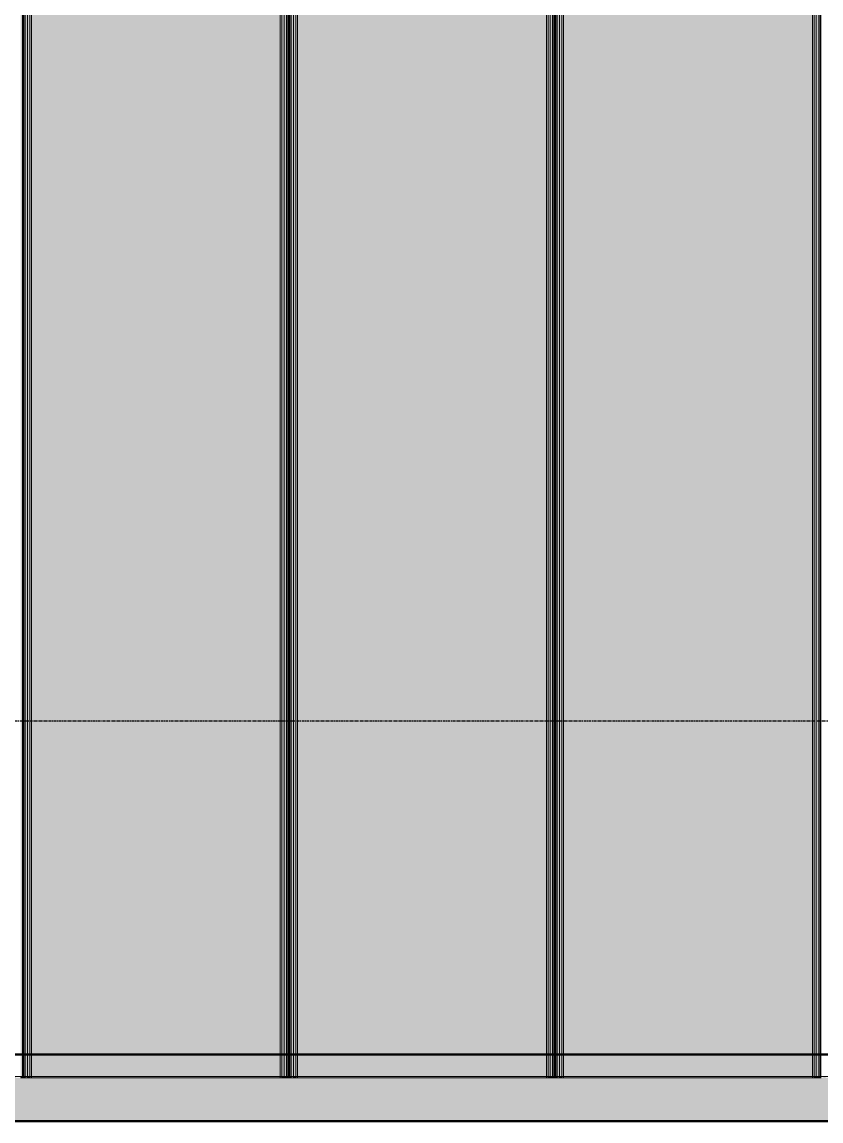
# Model space of a CAD drawing. Header units: inches. Extents: x -4126 to 627, y 9773 to 12338.
# Drawn here: x -3439.2 to -3295.4, y 11775.2 to 11973.1 of the extents above; entities that cross this region are included whole.
import ezdxf

# ---------------------------------------------------------------- set-up
doc = ezdxf.new("R2010")
doc.units = ezdxf.units.IN
doc.header["$MEASUREMENT"] = 0
doc.linetypes.add('Grid Line 1_2_', pattern=[0.8749999999999999, 0.4999999999999999, -0.125, 0.125, -0.125])
for name, color, linetype, lineweight in [('A-WALL', 113, 'Continuous', 13), ('S-BEAM', 12, 'Continuous', 9), ('S-FNDN', 32, 'Continuous', 13), ('S-GRID', 1, 'Continuous', 9)]:
    doc.layers.add(name, color=color, linetype=linetype, lineweight=lineweight)

# ---------------------------------------------------------------- blocks, each defined once
blk = doc.blocks.new('034100 - Precast Structural Concrete - Solid Plank - 12_-V12-FRAMING PLAN - 1ST FLOOR')
at = {"layer": 'S-BEAM', "transparency": 33554483}
h = blk.add_hatch(color=256, dxfattribs=at)
h.paths.add_polyline_path([(297.9999999999956, 23.5242561927883), (297.9999999999956, 23.89961165502177), (293.9999999999957, 23.89961165502177), (293.9999999999957, 23.5242561927883)], flags=0)
h.paths.add_polyline_path([(3.999999999994486, 23.8996116550233), (0.1249999999968168, 23.89961165502347), (0.1249999999968168, 23.52425619279), (3.999999999994486, 23.52425619278983)], flags=0)
for points in [[(293.9999999999957, 23.5242561927883), (293.9999999999957, 23.89961165502177), (3.999999999994486, 23.8996116550233), (3.999999999994486, 23.52425619278983), (136.0959149829525, 23.52425619278915)], [(293.9999999999957, 23.89961165502177), (293.9999999999957, 23.94094488188517), (136.0959149829525, 23.89961165502262)], [(298.1999999999259, 23.89961165502177), (297.9999999999956, 23.89961165502177), (297.9999999999956, 23.5242561927883), (298.1999999999259, 23.5242561927883)]]:
    blk.add_hatch(color=256, dxfattribs=at).paths.add_polyline_path(points, flags=0)
at = {"layer": 'S-BEAM'}
for p, q in [((4.000000000002581, 23.94094488189053), (294.0000000000089, 23.94094488189053)), ((4.000000000002522, 23.89961165502816), (294.0000000000089, 23.89961165502788)), ((294.0000000000089, 23.94094488189053), (298.0000000000105, 23.94094488189053)), ((294.0000000000089, 23.89961165502788), (298.0000000000105, 23.89961165502787)), ((298.0000000000105, 23.94094488189053), (298.1999999999363, 23.94094488189053)), ((298.0000000000105, 23.89961165502787), (298.1999999999363, 23.89961165502787)), ((298.1999999999363, 23.89961165502787), (298.1999999999363, 23.94094488189053)), ((298.1999999999363, 23.52425619279272), (298.1999999999363, 23.89961165502787)), ((298.1999999999363, 23.89961165502623), (298.1999999999363, 23.76377952756019))]:
    blk.add_line(p, q, dxfattribs=at)
blk = doc.blocks.new('034100 - Precast Structural Concrete - Solid Plank - 12_-V13-FRAMING PLAN - 1ST FLOOR')
at = {"layer": 'S-BEAM', "transparency": 33554483}
h = blk.add_hatch(color=256, dxfattribs=at)
h.paths.add_polyline_path([(297.9999999999944, 23.52425619278881), (297.9999999999944, 23.89961165502228), (293.9999999999945, 23.89961165502228), (293.9999999999945, 23.52425619278881)], flags=0)
h.paths.add_polyline_path([(3.999999999993292, 23.89961165502381), (0.124999999995623, 23.89961165502399), (0.124999999995623, 23.52425619279051), (3.999999999993292, 23.52425619279034)], flags=0)
for points in [[(293.9999999999945, 23.52425619278881), (293.9999999999945, 23.89961165502228), (3.999999999993292, 23.89961165502381), (3.999999999993292, 23.52425619279034), (136.0959149829513, 23.52425619278966)], [(293.9999999999945, 23.89961165502228), (293.9999999999945, 23.940944881885), (136.0959149829513, 23.89961165502313)], [(298.1999999999247, 23.89961165502228), (297.9999999999944, 23.89961165502228), (297.9999999999944, 23.52425619278881), (298.1999999999247, 23.52425619278881)], [(293.9999999999945, 23.09448818897232), (3.999999999993292, 23.09448818897385), (3.999999999993292, 22.7007874015739), (293.9999999999945, 22.70078740157237)], [(297.9999999999944, 23.09448818897232), (293.9999999999945, 23.09448818897232), (293.9999999999945, 22.70078740157237), (297.9999999999944, 22.70078740157237)], [(298.1999999999248, 23.52425619278881), (297.9999999999944, 23.52425619278881), (297.9999999999944, 23.09448818897232), (298.1999999999248, 23.09448818897232)], [(298.1999999999248, 23.09448818897232), (297.9999999999944, 23.09448818897232), (297.9999999999944, 22.70078740157237), (298.1999999999248, 22.70078740157237)], [(293.9999999999943, -22.70078740157851), (3.999999999993122, -22.70078740157697), (3.999999999993122, -23.09448818898357), (293.9999999999943, -23.09448818898511)], [(293.9999999999943, -23.89961165503524), (293.9999999999943, -23.52425619279904), (3.999999999993122, -23.52425619279751), (3.999999999993122, -23.89961165503371), (136.0959149829511, -23.89961165503439)], [(297.9999999999943, -22.70078740157851), (293.9999999999943, -22.70078740157851), (293.9999999999943, -23.09448818898511), (297.9999999999943, -23.09448818898511)], [(298.1999999999247, -23.09448818898511), (298.1999999999247, -22.70078740157851), (297.9999999999943, -22.70078740157851), (297.9999999999943, -23.09448818898511)], [(298.1999999999247, -23.52425619279904), (297.9999999999943, -23.52425619279904), (297.9999999999943, -23.89961165503524), (298.1999999999247, -23.89961165503524)], [(293.9999999999943, -23.94094488189642), (293.9999999999943, -23.89961165503524), (136.0959149829511, -23.94094488189557)]]:
    blk.add_hatch(color=256, dxfattribs=at).paths.add_polyline_path(points, flags=0)
h = blk.add_hatch(color=256, dxfattribs=at)
h.paths.add_polyline_path([(293.9999999999943, -23.52425619279904), (293.9999999999943, -23.09448818898511), (3.999999999993122, -23.09448818898357), (3.999999999993122, -23.52425619279751), (136.0959149829511, -23.52425619279819)], flags=0)
h.paths.add_polyline_path([(293.9999999999945, 23.09448818897232), (293.9999999999945, 23.52425619278881), (3.999999999993292, 23.52425619279034), (3.999999999993292, 23.09448818897385), (136.0959149829513, 23.09448818897317)], flags=0)
h.paths.add_polyline_path([(293.9999999999945, 22.70078740157237), (3.999999999993292, 22.7007874015739), (3.999999999993122, -22.70078740157697), (293.9999999999943, -22.70078740157851)], flags=0)
h = blk.add_hatch(color=256, dxfattribs=at)
h.paths.add_polyline_path([(297.9999999999943, -22.70078740157851), (297.9999999999944, 22.70078740157237), (293.9999999999945, 22.70078740157237), (293.9999999999943, -22.70078740157851)], flags=0)
h.paths.add_polyline_path([(297.9999999999943, -23.09448818898511), (293.9999999999943, -23.09448818898511), (293.9999999999943, -23.52425619279904), (297.9999999999943, -23.52425619279904)], flags=0)
h.paths.add_polyline_path([(297.9999999999944, 23.52425619278881), (293.9999999999945, 23.52425619278881), (293.9999999999945, 23.09448818897232), (297.9999999999944, 23.09448818897232)], flags=0)
h = blk.add_hatch(color=256, dxfattribs=at)
h.paths.add_polyline_path([(297.9999999999943, -23.89961165503524), (297.9999999999943, -23.52425619279904), (293.9999999999943, -23.52425619279904), (293.9999999999943, -23.89961165503524)], flags=0)
h.paths.add_polyline_path([(3.999999999993122, -23.52425619279751), (0.1249999999954525, -23.52425619279733), (0.1249999999954525, -23.89961165503354), (3.999999999993122, -23.89961165503371)], flags=0)
at = {"layer": 'S-BEAM'}
for p, q in [((4.000000000002267, 23.94094488189053), (294.0000000000092, 23.94094488189053)), ((4.000000000002208, 23.89961165502816), (294.0000000000092, 23.89961165502788)), ((4.00000000000225, 23.76377952756019), (294.0000000000092, 23.76377952756019)), ((4.00000000000225, 23.76377952755978), (294.0000000000092, 23.76377952756018)), ((294.0000000000092, 23.94094488189053), (298.0000000000111, 23.94094488189053)), ((294.0000000000092, 23.89961165502788), (298.0000000000111, 23.89961165502787)), ((294.0000000000092, 23.76377952756019), (298.0000000000111, 23.76377952756019)), ((294.0000000000092, 23.76377952756018), (298.0000000000111, 23.76377952756019)), ((298.0000000000111, 23.94094488189053), (298.1999999999363, 23.94094488189053)), ((298.0000000000111, 23.89961165502787), (298.1999999999363, 23.89961165502787)), ((298.0000000000111, 23.76377952756019), (298.1999999999363, 23.76377952756019)), ((298.0000000000111, 23.76377952756019), (298.1999999999363, 23.76377952756019)), ((298.1999999999363, 23.89961165502787), (298.1999999999363, 23.94094488189053)), ((298.1999999999363, 23.52425619279272), (298.1999999999363, 23.89961165502787)), ((298.1999999999363, 23.89961165502623), (298.1999999999363, 23.76377952756019)), ((298.1999999999363, 23.76377952756019), (298.1999999999363, 23.52425619279277)), ((4.000000000002225, 23.52425619279437), (294.0000000000092, 23.52425619279274)), ((4.000000000002308, 23.0944881889779), (294.0000000000092, 23.0944881889779)), ((4.000000000002308, 23.09448818897663), (294.0000000000092, 23.09448818897788)), ((4.000000000002308, 22.70078740157798), (294.0000000000092, 22.70078740157632)), ((4.000000000002308, 22.4015748031509), (294.0000000000092, 22.4015748031509)), ((294.0000000000092, 23.52425619279274), (298.1999999999363, 23.52425619279272)), ((294.0000000000092, 23.0944881889779), (298.0000000000111, 23.0944881889779)), ((294.0000000000092, 23.09448818897788), (298.0000000000111, 23.0944881889779)), ((294.0000000000092, 22.70078740157632), (298.0000000000111, 22.7007874015763)), ((294.0000000000092, 22.4015748031509), (298.0000000000111, 22.4015748031509)), ((298.0000000000111, 23.0944881889779), (298.1999999999363, 23.0944881889779)), ((298.0000000000111, 23.0944881889779), (298.1999999999363, 23.0944881889779)), ((298.0000000000111, 22.7007874015763), (298.1999999999363, 22.7007874015763)), ((298.0000000000111, 22.4015748031509), (298.1999999999363, 22.4015748031509)), ((298.1999999999363, -23.52425619279333), (298.1999999999363, 23.52425619279272)), ((298.1999999999363, 23.52425619279277), (298.1999999999364, 22.7007874015763)), ((298.1999999999364, 22.7007874015763), (298.1999999999364, 23.0944881889779)), ((298.1999999999364, 23.0944881889779), (298.1999999999364, 22.70078740157633)), ((298.1999999999364, 22.70078740157633), (298.1999999999364, 22.4015748031509)), ((298.1999999999364, 22.4015748031509), (298.1999999999364, -22.4015748031509)), ((4.000000000002292, -22.40157480314963), (294.0000000000087, -22.40157480315088)), ((4.000000000002308, -22.7007874015757), (294.0000000000087, -22.7007874015761)), ((4.000000000002292, -23.09448818897777), (294.0000000000087, -23.09448818897777)), ((4.000000000002292, -23.09448818897945), (294.0000000000087, -23.09448818897779)), ((294.0000000000087, -23.52425619279333), (4.000000000002372, -23.52425619279333)), ((294.0000000000087, -22.40157480315088), (298.0000000000103, -22.4015748031509)), ((294.0000000000087, -22.7007874015761), (298.0000000000103, -22.7007874015761)), ((294.0000000000087, -23.09448818897777), (298.0000000000103, -23.09448818897777)), ((294.0000000000087, -23.09448818897779), (298.0000000000103, -23.09448818897777)), ((298.1999999999363, -23.52425619279333), (294.0000000000087, -23.52425619279333)), ((298.0000000000103, -22.4015748031509), (298.1999999999363, -22.4015748031509)), ((298.0000000000103, -22.7007874015761), (298.1999999999363, -22.7007874015761)), ((298.0000000000103, -23.09448818897777), (298.1999999999363, -23.09448818897777)), ((298.0000000000103, -23.09448818897777), (298.1999999999363, -23.09448818897777)), ((298.1999999999364, -22.4015748031509), (298.1999999999364, -22.70078740157442)), ((298.1999999999364, -22.70078740157442), (298.1999999999364, -23.09448818897777)), ((298.1999999999364, -23.09448818897777), (298.1999999999364, -22.7007874015761)), ((298.1999999999364, -22.7007874015761), (298.1999999999363, -23.52425619279167)), ((298.1999999999363, -23.52425619279343), (298.1999999999363, -23.76377952756006)), ((298.1999999999363, -23.89961165502785), (298.1999999999363, -23.52425619279333)), ((294.0000000000087, -23.76377952756006), (4.000000000002287, -23.76377952756006)), ((4.000000000002267, -23.76377952756006), (294.0000000000087, -23.76377952756006)), ((4.000000000002391, -23.89961165502951), (294.0000000000087, -23.89961165502787)), ((4.00000000000225, -23.94094488189078), (294.0000000000087, -23.94094488189049)), ((298.0000000000103, -23.76377952756006), (294.0000000000087, -23.76377952756006)), ((294.0000000000087, -23.76377952756006), (298.0000000000103, -23.76377952756006)), ((294.0000000000087, -23.89961165502787), (298.0000000000103, -23.89961165502785)), ((294.0000000000087, -23.94094488189049), (298.0000000000103, -23.94094488189048)), ((298.1999999999363, -23.76377952756006), (298.0000000000103, -23.76377952756006)), ((298.0000000000103, -23.76377952756006), (298.1999999999363, -23.76377952756006)), ((298.0000000000103, -23.89961165502785), (298.1999999999363, -23.89961165502785)), ((298.0000000000103, -23.94094488189048), (298.1999999999363, -23.94094488189048)), ((298.1999999999363, -23.76377952756006), (298.1999999999363, -23.89961165502748)), ((298.1999999999363, -23.94094488189048), (298.1999999999363, -23.89961165502785))]:
    blk.add_line(p, q, dxfattribs=at)
blk = doc.blocks.new('034100 - Precast Structural Concrete - Solid Plank - 12_-V14-FRAMING PLAN - 1ST FLOOR')
at = {"layer": 'S-BEAM', "transparency": 33554483}
h = blk.add_hatch(color=256, dxfattribs=at)
h.paths.add_polyline_path([(297.9999999999948, 23.52425619278864), (297.9999999999948, 23.89961165502211), (293.9999999999948, 23.89961165502211), (293.9999999999948, 23.52425619278864)], flags=0)
h.paths.add_polyline_path([(3.999999999993633, 23.89961165502364), (0.1249999999959641, 23.89961165502381), (0.1249999999959641, 23.52425619279034), (3.999999999993633, 23.52425619279017)], flags=0)
for points in [[(293.9999999999948, 23.52425619278864), (293.9999999999948, 23.89961165502211), (3.999999999993633, 23.89961165502364), (3.999999999993633, 23.52425619279017), (136.0959149829517, 23.52425619278949)], [(293.9999999999948, 23.89961165502211), (293.9999999999948, 23.94094488188483), (136.0959149829517, 23.89961165502296)], [(298.199999999925, 23.89961165502211), (297.9999999999948, 23.89961165502211), (297.9999999999948, 23.52425619278864), (298.199999999925, 23.52425619278864)], [(293.9999999999948, 23.09448818897215), (3.999999999993633, 23.09448818897368), (3.999999999993633, 22.70078740157373), (293.9999999999948, 22.7007874015722)], [(297.9999999999948, 23.09448818897215), (293.9999999999948, 23.09448818897215), (293.9999999999948, 22.7007874015722), (297.9999999999948, 22.7007874015722)], [(298.1999999999252, 23.52425619278864), (297.9999999999948, 23.52425619278864), (297.9999999999948, 23.09448818897215), (298.1999999999252, 23.09448818897215)], [(298.1999999999252, 23.09448818897215), (297.9999999999948, 23.09448818897215), (297.9999999999948, 22.7007874015722), (298.1999999999252, 22.7007874015722)], [(293.9999999999945, -22.70078740157851), (3.999999999993292, -22.70078740157697), (3.999999999993292, -23.09448818898374), (293.9999999999945, -23.09448818898528)], [(293.9999999999945, -23.89961165503541), (293.9999999999945, -23.52425619279921), (3.999999999993292, -23.52425619279768), (3.999999999993292, -23.89961165503388), (136.0959149829513, -23.89961165503456)], [(297.9999999999944, -22.70078740157851), (293.9999999999945, -22.70078740157851), (293.9999999999945, -23.09448818898528), (297.9999999999944, -23.09448818898528)], [(298.1999999999248, -23.09448818898528), (298.1999999999248, -22.70078740157851), (297.9999999999944, -22.70078740157851), (297.9999999999944, -23.09448818898528)], [(298.1999999999248, -23.52425619279921), (297.9999999999944, -23.52425619279921), (297.9999999999944, -23.89961165503541), (298.1999999999248, -23.89961165503541)], [(293.9999999999945, -23.94094488189659), (293.9999999999945, -23.89961165503541), (136.0959149829513, -23.94094488189574)]]:
    blk.add_hatch(color=256, dxfattribs=at).paths.add_polyline_path(points, flags=0)
h = blk.add_hatch(color=256, dxfattribs=at)
h.paths.add_polyline_path([(293.9999999999945, -23.52425619279921), (293.9999999999945, -23.09448818898528), (3.999999999993292, -23.09448818898374), (3.999999999993292, -23.52425619279768), (136.0959149829513, -23.52425619279836)], flags=0)
h.paths.add_polyline_path([(293.9999999999948, 23.09448818897215), (293.9999999999948, 23.52425619278864), (3.999999999993633, 23.52425619279017), (3.999999999993633, 23.09448818897368), (136.0959149829517, 23.094488188973)], flags=0)
h.paths.add_polyline_path([(293.9999999999948, 22.7007874015722), (3.999999999993633, 22.70078740157373), (3.999999999993292, -22.70078740157697), (293.9999999999945, -22.70078740157851)], flags=0)
h = blk.add_hatch(color=256, dxfattribs=at)
h.paths.add_polyline_path([(297.9999999999944, -22.70078740157851), (297.9999999999948, 22.7007874015722), (293.9999999999948, 22.7007874015722), (293.9999999999945, -22.70078740157851)], flags=0)
h.paths.add_polyline_path([(297.9999999999944, -23.09448818898528), (293.9999999999945, -23.09448818898528), (293.9999999999945, -23.52425619279921), (297.9999999999944, -23.52425619279921)], flags=0)
h.paths.add_polyline_path([(297.9999999999948, 23.52425619278864), (293.9999999999948, 23.52425619278864), (293.9999999999948, 23.09448818897215), (297.9999999999948, 23.09448818897215)], flags=0)
h = blk.add_hatch(color=256, dxfattribs=at)
h.paths.add_polyline_path([(297.9999999999944, -23.89961165503541), (297.9999999999944, -23.52425619279921), (293.9999999999945, -23.52425619279921), (293.9999999999945, -23.89961165503541)], flags=0)
h.paths.add_polyline_path([(3.999999999993292, -23.52425619279768), (0.124999999995623, -23.52425619279751), (0.124999999995623, -23.89961165503371), (3.999999999993292, -23.89961165503388)], flags=0)
at = {"layer": 'S-BEAM'}
for p, q in [((4.000000000001935, 23.94094488189053), (294.0000000000097, 23.94094488189053)), ((4.000000000001877, 23.89961165502816), (294.0000000000097, 23.89961165502788)), ((4.000000000001935, 23.76377952756019), (294.0000000000097, 23.76377952756019)), ((4.000000000001935, 23.76377952755978), (294.0000000000097, 23.76377952756018)), ((294.0000000000097, 23.94094488189053), (298.0000000000118, 23.94094488189053)), ((294.0000000000097, 23.89961165502788), (298.0000000000118, 23.89961165502787)), ((294.0000000000097, 23.76377952756019), (298.0000000000118, 23.76377952756019)), ((294.0000000000097, 23.76377952756018), (298.0000000000118, 23.76377952756019)), ((298.0000000000118, 23.94094488189053), (298.1999999999363, 23.94094488189053)), ((298.0000000000118, 23.89961165502787), (298.1999999999363, 23.89961165502787)), ((298.0000000000118, 23.76377952756019), (298.1999999999363, 23.76377952756019)), ((298.0000000000118, 23.76377952756019), (298.1999999999363, 23.76377952756019)), ((298.1999999999363, 23.89961165502787), (298.1999999999363, 23.94094488189053)), ((298.1999999999363, 23.52425619279272), (298.1999999999363, 23.89961165502787)), ((298.1999999999363, 23.89961165502623), (298.1999999999363, 23.76377952756019)), ((298.1999999999363, 23.76377952756019), (298.1999999999363, 23.52425619279277)), ((4.00000000000191, 23.52425619279437), (294.0000000000097, 23.52425619279274)), ((4.000000000001978, 23.0944881889779), (294.0000000000097, 23.0944881889779)), ((4.000000000001978, 23.09448818897663), (294.0000000000097, 23.09448818897788)), ((4.000000000001994, 22.70078740157798), (294.0000000000097, 22.70078740157632)), ((4.000000000001978, 22.4015748031509), (294.0000000000097, 22.4015748031509)), ((294.0000000000097, 23.52425619279274), (298.1999999999363, 23.52425619279272)), ((294.0000000000097, 23.0944881889779), (298.0000000000118, 23.0944881889779)), ((294.0000000000097, 23.09448818897788), (298.0000000000118, 23.0944881889779)), ((294.0000000000097, 22.70078740157632), (298.0000000000118, 22.7007874015763)), ((294.0000000000097, 22.4015748031509), (298.0000000000118, 22.4015748031509)), ((298.0000000000118, 23.0944881889779), (298.1999999999363, 23.0944881889779)), ((298.0000000000118, 23.0944881889779), (298.1999999999363, 23.0944881889779)), ((298.0000000000118, 22.7007874015763), (298.1999999999363, 22.7007874015763)), ((298.0000000000118, 22.4015748031509), (298.1999999999363, 22.4015748031509)), ((298.1999999999363, -23.52425619279333), (298.1999999999363, 23.52425619279272)), ((298.1999999999363, 23.52425619279277), (298.1999999999364, 22.7007874015763)), ((298.1999999999364, 22.7007874015763), (298.1999999999364, 23.0944881889779)), ((298.1999999999364, 23.0944881889779), (298.1999999999364, 22.70078740157633)), ((298.1999999999364, 22.70078740157633), (298.1999999999364, 22.4015748031509)), ((298.1999999999364, 22.4015748031509), (298.1999999999364, -22.4015748031509)), ((4.000000000001978, -22.40157480314963), (294.000000000009, -22.40157480315088)), ((4.000000000001978, -22.7007874015757), (294.000000000009, -22.7007874015761)), ((4.000000000001994, -23.09448818897777), (294.000000000009, -23.09448818897777)), ((4.000000000001994, -23.09448818897945), (294.000000000009, -23.09448818897779)), ((294.000000000009, -23.52425619279333), (4.000000000002074, -23.52425619279333)), ((294.000000000009, -22.40157480315088), (298.000000000011, -22.4015748031509)), ((294.000000000009, -22.7007874015761), (298.000000000011, -22.7007874015761)), ((294.000000000009, -23.09448818897777), (298.000000000011, -23.09448818897777)), ((294.000000000009, -23.09448818897779), (298.000000000011, -23.09448818897777)), ((298.1999999999363, -23.52425619279333), (294.000000000009, -23.52425619279333)), ((298.000000000011, -22.4015748031509), (298.1999999999363, -22.4015748031509)), ((298.000000000011, -22.7007874015761), (298.1999999999363, -22.7007874015761)), ((298.000000000011, -23.09448818897777), (298.1999999999363, -23.09448818897777)), ((298.000000000011, -23.09448818897777), (298.1999999999363, -23.09448818897777)), ((298.1999999999364, -22.4015748031509), (298.1999999999364, -22.70078740157442)), ((298.1999999999364, -22.70078740157442), (298.1999999999364, -23.09448818897777)), ((298.1999999999364, -23.09448818897777), (298.1999999999364, -22.7007874015761)), ((298.1999999999364, -22.7007874015761), (298.1999999999363, -23.52425619279167)), ((298.1999999999363, -23.52425619279343), (298.1999999999363, -23.76377952756006)), ((298.1999999999363, -23.89961165502785), (298.1999999999363, -23.52425619279333)), ((294.000000000009, -23.76377952756006), (4.000000000001989, -23.76377952756006)), ((4.000000000001935, -23.76377952756006), (294.000000000009, -23.76377952756006)), ((4.000000000002076, -23.89961165502951), (294.000000000009, -23.89961165502787)), ((4.000000000001935, -23.94094488189078), (294.000000000009, -23.94094488189049)), ((298.000000000011, -23.76377952756006), (294.000000000009, -23.76377952756006)), ((294.000000000009, -23.76377952756006), (298.000000000011, -23.76377952756006)), ((294.000000000009, -23.89961165502787), (298.000000000011, -23.89961165502785)), ((294.000000000009, -23.94094488189049), (298.000000000011, -23.94094488189048)), ((298.1999999999363, -23.76377952756006), (298.000000000011, -23.76377952756006)), ((298.000000000011, -23.76377952756006), (298.1999999999363, -23.76377952756006)), ((298.000000000011, -23.89961165502785), (298.1999999999363, -23.89961165502785)), ((298.000000000011, -23.94094488189048), (298.1999999999363, -23.94094488189048)), ((298.1999999999363, -23.76377952756006), (298.1999999999363, -23.89961165502748)), ((298.1999999999363, -23.94094488189048), (298.1999999999363, -23.89961165502785))]:
    blk.add_line(p, q, dxfattribs=at)
blk = doc.blocks.new('034100 - Precast Structural Concrete - Solid Plank - 12_-V15-FRAMING PLAN - 1ST FLOOR')
at = {"layer": 'S-BEAM', "transparency": 33554483}
h = blk.add_hatch(color=256, dxfattribs=at)
h.paths.add_polyline_path([(297.9999999999949, 23.52425619278847), (297.9999999999949, 23.89961165502194), (293.999999999995, 23.89961165502194), (293.999999999995, 23.52425619278847)], flags=0)
h.paths.add_polyline_path([(3.999999999993804, 23.89961165502347), (0.1249999999961346, 23.89961165502364), (0.1249999999961346, 23.52425619279017), (3.999999999993804, 23.52425619279)], flags=0)
for points in [[(293.999999999995, 23.52425619278847), (293.999999999995, 23.89961165502194), (3.999999999993804, 23.89961165502347), (3.999999999993804, 23.52425619279), (136.0959149829518, 23.52425619278932)], [(293.999999999995, 23.89961165502194), (293.999999999995, 23.94094488188534), (136.0959149829518, 23.89961165502279)], [(297.9999999999949, 23.89961165502194), (297.9999999999949, 23.94094488188534), (293.999999999995, 23.89961165502194)], [(298.1999999999252, 23.89961165502194), (297.9999999999949, 23.89961165502194), (297.9999999999949, 23.52425619278847), (298.1999999999252, 23.52425619278847)], [(293.999999999995, 23.09448818897215), (3.999999999993804, 23.09448818897368), (3.999999999993804, 22.70078740157356), (293.999999999995, 22.70078740157203)], [(297.9999999999949, 23.09448818897215), (293.999999999995, 23.09448818897215), (293.999999999995, 22.70078740157203), (297.9999999999949, 22.70078740157203)], [(298.1999999999254, 23.52425619278847), (297.9999999999949, 23.52425619278847), (297.9999999999949, 23.09448818897215), (298.1999999999254, 23.09448818897215)], [(298.1999999999254, 23.09448818897215), (297.9999999999949, 23.09448818897215), (297.9999999999949, 22.70078740157203), (298.1999999999254, 22.70078740157203)], [(293.9999999999948, -22.70078740157868), (3.999999999993633, -22.70078740157714), (3.999999999993633, -23.09448818898391), (293.9999999999948, -23.09448818898545)], [(293.9999999999948, -23.89961165503541), (293.9999999999948, -23.52425619279921), (3.999999999993633, -23.52425619279768), (3.999999999993633, -23.89961165503388), (136.0959149829517, -23.89961165503456)], [(297.9999999999948, -23.09448818898545), (297.9999999999948, -22.70078740157868), (293.9999999999948, -22.70078740157868), (293.9999999999948, -23.09448818898545)], [(298.1999999999252, -23.09448818898545), (298.1999999999252, -22.70078740157868), (297.9999999999948, -22.70078740157868), (297.9999999999948, -23.09448818898545)], [(298.1999999999252, -23.52425619279921), (297.9999999999948, -23.52425619279921), (297.9999999999948, -23.89961165503541), (298.1999999999252, -23.89961165503541)], [(293.9999999999948, -23.94094488189677), (293.9999999999948, -23.89961165503541), (136.0959149829517, -23.94094488189591)]]:
    blk.add_hatch(color=256, dxfattribs=at).paths.add_polyline_path(points, flags=0)
h = blk.add_hatch(color=256, dxfattribs=at)
h.paths.add_polyline_path([(293.9999999999948, -23.52425619279921), (293.9999999999948, -23.09448818898545), (3.999999999993633, -23.09448818898391), (3.999999999993633, -23.52425619279768), (136.0959149829517, -23.52425619279836)], flags=0)
h.paths.add_polyline_path([(293.999999999995, 23.09448818897215), (293.999999999995, 23.52425619278847), (3.999999999993804, 23.52425619279), (3.999999999993804, 23.09448818897368), (136.0959149829518, 23.094488188973)], flags=0)
h.paths.add_polyline_path([(293.999999999995, 22.70078740157203), (3.999999999993804, 22.70078740157356), (3.999999999993633, -22.70078740157714), (293.9999999999948, -22.70078740157868)], flags=0)
h = blk.add_hatch(color=256, dxfattribs=at)
h.paths.add_polyline_path([(297.9999999999949, 22.70078740157203), (293.999999999995, 22.70078740157203), (293.9999999999948, -22.70078740157868), (297.9999999999948, -22.70078740157868)], flags=0)
h.paths.add_polyline_path([(297.9999999999948, -23.09448818898545), (293.9999999999948, -23.09448818898545), (293.9999999999948, -23.52425619279921), (297.9999999999948, -23.52425619279921)], flags=0)
h.paths.add_polyline_path([(297.9999999999949, 23.52425619278847), (293.999999999995, 23.52425619278847), (293.999999999995, 23.09448818897215), (297.9999999999949, 23.09448818897215)], flags=0)
h = blk.add_hatch(color=256, dxfattribs=at)
h.paths.add_polyline_path([(297.9999999999948, -23.89961165503541), (297.9999999999948, -23.52425619279921), (293.9999999999948, -23.52425619279921), (293.9999999999948, -23.89961165503541)], flags=0)
h.paths.add_polyline_path([(3.999999999993633, -23.52425619279768), (0.1249999999959641, -23.52425619279751), (0.1249999999959641, -23.89961165503371), (3.999999999993633, -23.89961165503388)], flags=0)
at = {"layer": 'S-BEAM'}
for p, q in [((4.000000000001579, 23.89961165502816), (294.0000000000099, 23.89961165502788)), ((4.000000000001621, 23.76377952756019), (294.0000000000099, 23.76377952756019)), ((4.000000000001621, 23.76377952755978), (294.0000000000099, 23.76377952756018)), ((294.0000000000099, 23.89961165502788), (298.0000000000124, 23.89961165502787)), ((294.0000000000099, 23.76377952756019), (298.0000000000124, 23.76377952756019)), ((294.0000000000099, 23.76377952756018), (298.0000000000124, 23.76377952756019)), ((298.0000000000124, 23.89961165502787), (298.1999999999363, 23.89961165502787)), ((298.0000000000124, 23.76377952756019), (298.1999999999363, 23.76377952756019)), ((298.0000000000124, 23.76377952756019), (298.1999999999363, 23.76377952756019)), ((298.1999999999363, 23.89961165502787), (298.1999999999363, 23.94094488189053)), ((298.1999999999363, 23.52425619279272), (298.1999999999363, 23.89961165502787)), ((298.1999999999363, 23.89961165502623), (298.1999999999363, 23.76377952756019)), ((298.1999999999363, 23.76377952756019), (298.1999999999363, 23.52425619279277)), ((4.000000000001579, 23.52425619279437), (294.0000000000099, 23.52425619279274)), ((4.000000000001664, 23.0944881889779), (294.0000000000099, 23.0944881889779)), ((4.000000000001664, 23.09448818897663), (294.0000000000099, 23.09448818897788)), ((4.00000000000168, 22.70078740157798), (294.0000000000099, 22.70078740157632)), ((4.000000000001647, 22.4015748031509), (294.0000000000099, 22.4015748031509)), ((294.0000000000099, 23.52425619279274), (298.1999999999363, 23.52425619279272)), ((294.0000000000099, 23.0944881889779), (298.0000000000124, 23.0944881889779)), ((294.0000000000099, 23.09448818897788), (298.0000000000124, 23.0944881889779)), ((294.0000000000099, 22.70078740157632), (298.0000000000124, 22.7007874015763)), ((294.0000000000099, 22.4015748031509), (298.0000000000124, 22.4015748031509)), ((298.0000000000124, 23.0944881889779), (298.1999999999363, 23.0944881889779)), ((298.0000000000124, 23.0944881889779), (298.1999999999363, 23.0944881889779)), ((298.0000000000124, 22.7007874015763), (298.1999999999363, 22.7007874015763)), ((298.0000000000124, 22.4015748031509), (298.1999999999363, 22.4015748031509)), ((298.1999999999363, -23.52425619279333), (298.1999999999363, 23.52425619279272)), ((298.1999999999363, 23.52425619279277), (298.1999999999364, 22.7007874015763)), ((298.1999999999364, 22.7007874015763), (298.1999999999364, 23.0944881889779)), ((298.1999999999364, 23.0944881889779), (298.1999999999364, 22.70078740157633)), ((298.1999999999364, 22.70078740157633), (298.1999999999364, 22.4015748031509)), ((298.1999999999364, 22.4015748031509), (298.1999999999364, -22.4015748031509)), ((4.000000000001664, -22.40157480314963), (294.0000000000095, -22.40157480315088)), ((4.000000000001664, -22.7007874015757), (294.0000000000095, -22.7007874015761)), ((4.000000000001664, -23.09448818897777), (294.0000000000095, -23.09448818897777)), ((4.000000000001664, -23.09448818897945), (294.0000000000095, -23.09448818897779)), ((294.0000000000095, -23.52425619279333), (4.000000000001733, -23.52425619279333)), ((294.0000000000095, -22.40157480315088), (298.0000000000116, -22.4015748031509)), ((294.0000000000095, -22.7007874015761), (298.0000000000116, -22.7007874015761)), ((294.0000000000095, -23.09448818897777), (298.0000000000116, -23.09448818897777)), ((294.0000000000095, -23.09448818897779), (298.0000000000116, -23.09448818897777)), ((298.1999999999363, -23.52425619279333), (294.0000000000095, -23.52425619279333)), ((298.0000000000116, -22.4015748031509), (298.1999999999363, -22.4015748031509)), ((298.0000000000116, -22.7007874015761), (298.1999999999363, -22.7007874015761)), ((298.0000000000116, -23.09448818897777), (298.1999999999363, -23.09448818897777)), ((298.0000000000116, -23.09448818897777), (298.1999999999363, -23.09448818897777)), ((298.1999999999364, -22.4015748031509), (298.1999999999364, -22.70078740157442)), ((298.1999999999364, -22.70078740157442), (298.1999999999364, -23.09448818897777)), ((298.1999999999364, -23.09448818897777), (298.1999999999364, -22.7007874015761)), ((298.1999999999364, -22.7007874015761), (298.1999999999363, -23.52425619279167)), ((298.1999999999363, -23.52425619279343), (298.1999999999363, -23.76377952756006)), ((298.1999999999363, -23.89961165502785), (298.1999999999363, -23.52425619279333)), ((294.0000000000095, -23.76377952756006), (4.000000000001605, -23.76377952756006)), ((4.000000000001621, -23.76377952756006), (294.0000000000095, -23.76377952756006)), ((4.000000000001744, -23.89961165502951), (294.0000000000095, -23.89961165502787)), ((4.000000000001605, -23.94094488189078), (294.0000000000095, -23.94094488189049)), ((298.0000000000116, -23.76377952756006), (294.0000000000095, -23.76377952756006)), ((294.0000000000095, -23.76377952756006), (298.0000000000116, -23.76377952756006)), ((294.0000000000095, -23.89961165502787), (298.0000000000116, -23.89961165502785)), ((294.0000000000095, -23.94094488189049), (298.0000000000116, -23.94094488189048)), ((298.1999999999363, -23.76377952756006), (298.0000000000116, -23.76377952756006)), ((298.0000000000116, -23.76377952756006), (298.1999999999363, -23.76377952756006)), ((298.0000000000116, -23.89961165502785), (298.1999999999363, -23.89961165502785)), ((298.0000000000116, -23.94094488189048), (298.1999999999363, -23.94094488189048)), ((298.1999999999363, -23.76377952756006), (298.1999999999363, -23.89961165502748)), ((298.1999999999363, -23.94094488189048), (298.1999999999363, -23.89961165502785))]:
    blk.add_line(p, q, dxfattribs=at)
blk = doc.blocks.new('034100 - Precast Structural Concrete - Solid Plank - 12_-V16-FRAMING PLAN - 1ST FLOOR')
at = {"layer": 'S-BEAM', "transparency": 33554483}
blk.add_hatch(color=256, dxfattribs=at).paths.add_polyline_path([(293.9999999999964, -23.94094488189625), (293.9999999999964, -23.8996116550349), (136.0959149829532, -23.9409448818954)], flags=0)

msp = doc.modelspace()

# ---------------------------------------------------------------- hatches: boundary and pattern name
at = {"layer": 'A-WALL', "lineweight": 5, "transparency": 33554483}
msp.add_hatch(color=256, dxfattribs=at).paths.add_polyline_path([(-3211.323736679704, 11775.18939611053), (-3211.323736679704, 11782.98939611061), (-3747.323736679705, 11782.98939611061), (-3747.323736679705, 11783.18939611054), (-3755.323736679705, 11783.18939611054), (-3755.323736679705, 11775.18939611053), (-3247.072402321352, 11775.18939611053)], flags=0)
h = msp.add_hatch(color=256, dxfattribs=at)
h.paths.add_polyline_path([(-3725.891299959168, 11782.98939611061), (-3725.461531955354, 11782.98939611061), (-3725.461531955354, 11783.18939611054), (-3725.891299959168, 11783.18939611054)], flags=0)
h.paths.add_polyline_path([(-3678.009410195387, 11782.98939611061), (-3677.579642191573, 11782.98939611061), (-3677.579642191573, 11783.18939611054), (-3678.009410195387, 11783.18939611054)], flags=0)
h.paths.add_polyline_path([(-3531.713001347402, 11782.98939611061), (-3488.138697309671, 11782.98939611061), (-3488.138697309671, 11783.18939611054), (-3533.540272112821, 11783.18939611054), (-3533.540272112821, 11782.98939611061)], flags=0)
h.paths.add_polyline_path([(-3533.933972900228, 11782.98939611061), (-3533.933972900228, 11783.18939611054), (-3534.363740904042, 11783.18939611054), (-3534.363740904042, 11782.98939611061)], flags=0)
h.paths.add_polyline_path([(-3666.781123527316, 11782.98939611061), (-3666.781123527316, 11783.18939611054), (-3677.185941404166, 11783.18939611054), (-3677.185941404166, 11782.98939611061)], flags=0)
h.paths.add_polyline_path([(-3630.127520431605, 11782.98939611061), (-3629.697752427791, 11782.98939611061), (-3629.697752427791, 11783.18939611054), (-3630.127520431605, 11783.18939611054)], flags=0)
h.paths.add_polyline_path([(-3581.422161876602, 11782.98939611061), (-3537.173736683124, 11782.98939611061), (-3546.990403346498, 11783.18939611054), (-3581.422161876602, 11783.18939611054)], flags=0)
h.paths.add_polyline_path([(-3581.815862664009, 11782.98939611061), (-3581.815862664009, 11783.18939611054), (-3582.245630667823, 11783.18939611054), (-3582.245630667823, 11782.98939611061)], flags=0)
h.paths.add_polyline_path([(-3294.52452408132, 11782.98939611061), (-3294.52452408132, 11783.18939611054), (-3294.954292085133, 11783.18939611054), (-3294.954292085133, 11782.98939611061)], flags=0)
h.paths.add_polyline_path([(-3296.611138254544, 11782.98939611061), (-3296.611138254544, 11783.18939611054), (-3342.012713057694, 11783.18939611054), (-3342.012713057694, 11782.98939611061)], flags=0)
h.paths.add_polyline_path([(-3342.406413845101, 11782.98939611061), (-3342.406413845101, 11783.18939611054), (-3342.836181848915, 11783.18939611054), (-3342.836181848915, 11782.98939611061)], flags=0)
h.paths.add_polyline_path([(-3261.576756987574, 11782.98939611061), (-3261.576756987574, 11783.18939611054), (-3294.130823293913, 11783.18939611054), (-3294.130823293913, 11782.98939611061)], flags=0)
h.paths.add_polyline_path([(-3247.072402321352, 11782.98939611061), (-3246.642634317538, 11782.98939611061), (-3246.642634317538, 11783.18939611054), (-3247.072402321352, 11783.18939611054)], flags=0)
h.paths.add_polyline_path([(-3344.493028018326, 11782.98939611061), (-3344.493028018326, 11783.18939611054), (-3389.894602821476, 11783.18939611054), (-3389.894602821476, 11782.98939611061)], flags=0)
h.paths.add_polyline_path([(-3390.288303608883, 11782.98939611061), (-3390.288303608883, 11783.18939611054), (-3390.718071612697, 11783.18939611054), (-3390.718071612697, 11782.98939611061)], flags=0)
h.paths.add_polyline_path([(-3211.323736679704, 11782.98939611061), (-3211.323736679704, 11783.18939611054), (-3246.248933530131, 11783.18939611054), (-3246.248933530131, 11782.98939611061)], flags=0)
h.paths.add_polyline_path([(-3486.48185114026, 11782.98939611061), (-3486.052083136446, 11782.98939611061), (-3486.052083136446, 11783.18939611054), (-3486.48185114026, 11783.18939611054)], flags=0)
h.paths.add_polyline_path([(-3392.374917782106, 11782.98939611061), (-3392.374917782106, 11783.18939611054), (-3437.776492585258, 11783.18939611054), (-3437.776492585258, 11782.98939611061)], flags=0)
h.paths.add_polyline_path([(-3438.170193372664, 11782.98939611061), (-3438.170193372664, 11783.18939611054), (-3438.599961376478, 11783.18939611054), (-3438.599961376478, 11782.98939611061)], flags=0)
h.paths.add_polyline_path([(-3485.65838234904, 11782.98939611061), (-3440.256807545889, 11782.98939611061), (-3440.256807545889, 11783.18939611054), (-3485.65838234904, 11783.18939611054)], flags=0)

# ---------------------------------------------------------------- linework, layer by layer
at = {"layer": 'A-WALL'}
msp.add_line((-3726.349321875124, 11783.18939611053), (-3203.323736679701, 11783.18939611052), dxfattribs=at)
at = {"layer": 'S-FNDN', "lineweight": 50}
for p, q in [((-3743.3237366797, 11787.18939611053), (-3154.323736679699, 11787.18939611053)), ((-3154.323736679699, 11775.18939611053), (-3755.323736679702, 11775.18939611053))]:
    msp.add_line(p, q, dxfattribs=at)
at = {"layer": 'S-GRID', "linetype": 'Grid Line 1_2_', "lineweight": 30}
msp.add_line((-1814.206384802918, 11847.18939611053), (-4076.950002061646, 11847.18939611053), dxfattribs=at)

# ---------------------------------------------------------------- block references
at = {"layer": 'S-BEAM', "rotation": 270.0000000000003}
for name, p in [('034100 - Precast Structural Concrete - Solid Plank - 12_-V12-FRAMING PLAN - 1ST FLOOR', (-3462.957594947463, 12081.18939611054)), ('034100 - Precast Structural Concrete - Solid Plank - 12_-V13-FRAMING PLAN - 1ST FLOOR', (-3415.075705183682, 12081.18939611054)), ('034100 - Precast Structural Concrete - Solid Plank - 12_-V14-FRAMING PLAN - 1ST FLOOR', (-3367.1938154199, 12081.18939611054)), ('034100 - Precast Structural Concrete - Solid Plank - 12_-V15-FRAMING PLAN - 1ST FLOOR', (-3319.311925656119, 12081.18939611054)), ('034100 - Precast Structural Concrete - Solid Plank - 12_-V16-FRAMING PLAN - 1ST FLOOR', (-3271.430035892337, 12081.18939611054))]:
    msp.add_blockref(name, p, dxfattribs=at)

doc.saveas('drawing.dxf')
